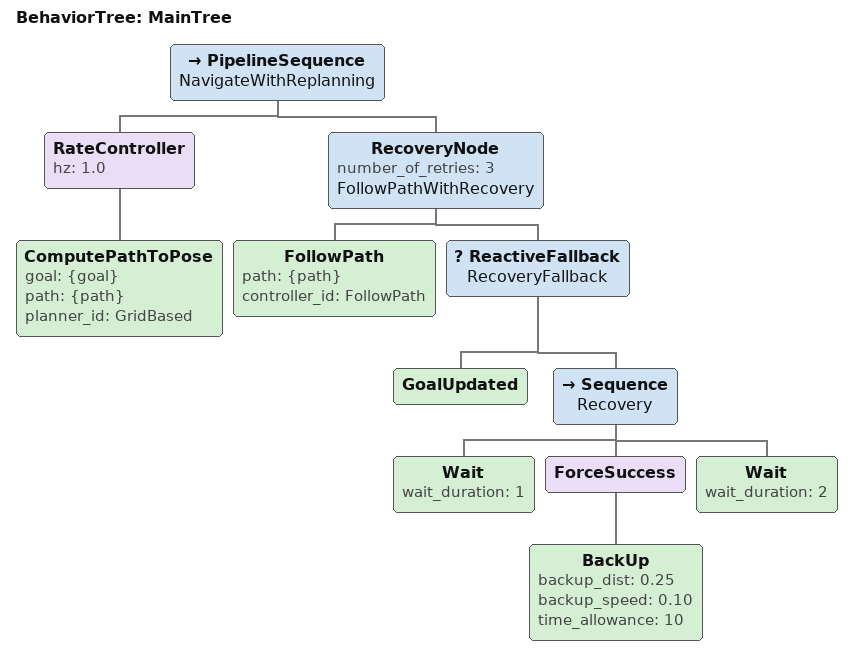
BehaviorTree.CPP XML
<root main_tree_to_execute="MainTree">
  <BehaviorTree ID="MainTree">
    <PipelineSequence name="NavigateWithReplanning">
      <RateController hz="1.0">
        <ComputePathToPose goal="{goal}" path="{path}" planner_id="GridBased"/>
      </RateController>
      <RecoveryNode number_of_retries="3" name="FollowPathWithRecovery">
        <FollowPath path="{path}" controller_id="FollowPath"/>
        <ReactiveFallback name="RecoveryFallback">
          <GoalUpdated/>
          <Sequence name="Recovery">
            <Wait wait_duration="1"/>
            <ForceSuccess>
              <BackUp backup_dist="0.25" backup_speed="0.10" time_allowance="10"/>
            </ForceSuccess>
            <Wait wait_duration="2"/>
          </Sequence>
        </ReactiveFallback>
      </RecoveryNode>
    </PipelineSequence>
  </BehaviorTree>
</root>
